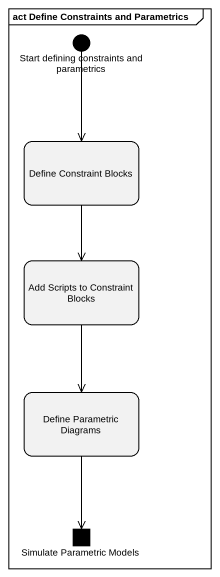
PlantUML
@startuml
mainframe act Define Constraints and Parametrics
hide empty description
state "Start defining constraints and parametrics" as Start_defining_constraints <<start>>
state "Define Constraint Blocks" as Define_Constraint_Blocks
state "Add Scripts to Constraint Blocks" as Add_Scripts_to_Constraint
state "Define Parametric Diagrams" as Define_Parametric_Diagrams
state "Simulate Parametric Models" as Simulate_Parametric_Models <<join>>
Start_defining_constraints --> Define_Constraint_Blocks
Define_Constraint_Blocks --> Add_Scripts_to_Constraint
Add_Scripts_to_Constraint --> Define_Parametric_Diagrams
Define_Parametric_Diagrams --> Simulate_Parametric_Models
@enduml
